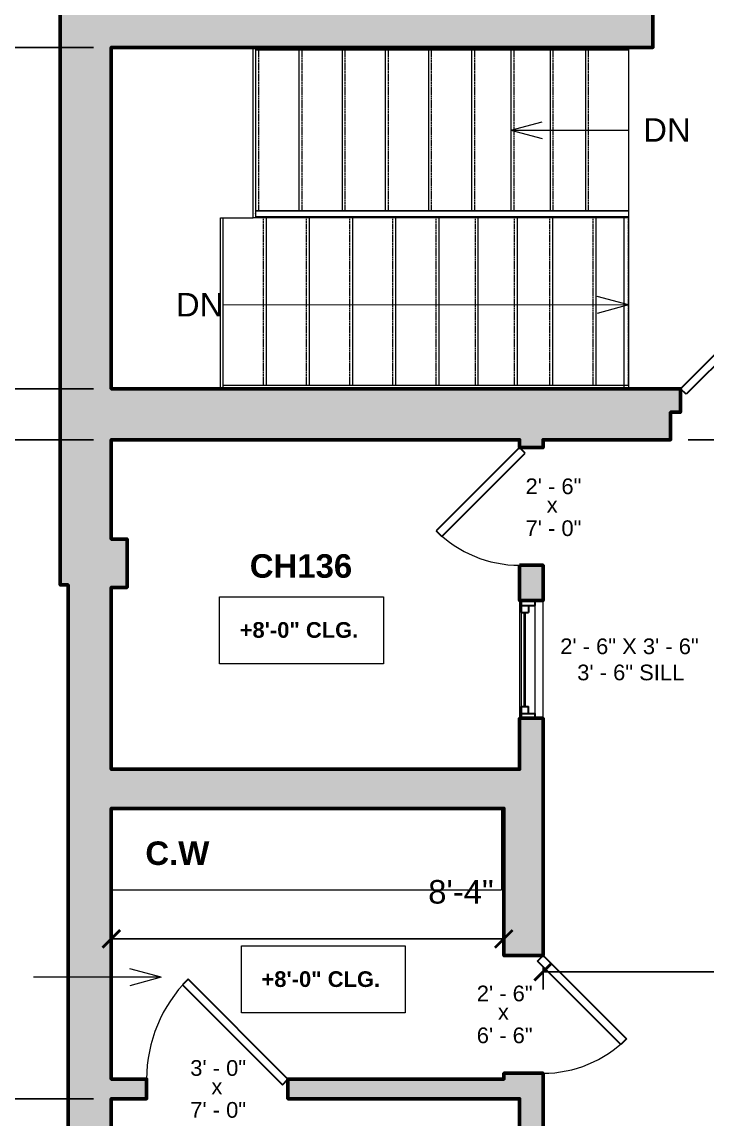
# Model space of a CAD drawing. Header units: inches. Extents: x -2078 to 106214, y -964 to 6385.
# Drawn here: x 21446.1 to 21620.6, y 4208.6 to 4488.3 of the extents above; entities that cross this region are included whole.
import ezdxf

# ---------------------------------------------------------------- set-up
doc = ezdxf.new("R2010")
doc.units = ezdxf.units.IN
doc.header["$MEASUREMENT"] = 0
doc.linetypes.add('Overhead 1_16_', pattern=[0.101562, 0.0625, -0.039062])
for name, color, linetype, lineweight in [('A-ANNO', 2, 'Continuous', 5), ('A-ANNO-DIMS', 1, 'Continuous', 9), ('A-CASE', 4, 'Continuous', 9), ('A-DETAIL-3', 40, 'Continuous', 15), ('A-DOOR', 1, 'Continuous', 18), ('A-FLOR', 6, 'Continuous', 18), ('A-GLAZ', 2, 'Continuous', 30), ('A-RAILING', 4, 'Continuous', 9), ('A-STRS', 4, 'Continuous', 9), ('A-WALL', 3, 'Continuous', 40), ('A-WINDOWS', 2, 'Continuous', 18)]:
    doc.layers.add(name, color=color, linetype=linetype, lineweight=lineweight)
doc.layers.add('A-HATCH', color=9, linetype='Continuous')
doc.styles.add('Arial', font='arial.ttf')
doc.styles.add('Arial_1', font='arial.ttf', dxfattribs={"height": 0.0625})
doc.styles.add('Arial_2', font='arial.ttf', dxfattribs={"height": 3})
doc.styles.add('Arial_B', font='arialbd.ttf', dxfattribs={"height": 4.5})
doc.styles.add('Arial_B_1', font='arialbd.ttf', dxfattribs={"height": 3})
doc.styles.add('JC', font='arial.ttf', dxfattribs={"height": 0.125})
doc.dimstyles.new('JC-DIMS', dxfattribs={"dimtxt": 0.125, "dimasz": 0.09375, "dimexe": 0.09375, "dimexo": 0.09375, "dimgap": 0.046875, "dimtad": 1, "dimdec": 1, "dimzin": 0, "dimdsep": 46, "dimlunit": 4, "dimtxsty": 'JC', "dimblk": 'ARCHTICK', "dimcen": 0.09, "dimclrd": 1, "dimclre": 1, "dimclrt": 256, "dimadec": 0, "dimazin": 0, "dimtfac": 1, "dimtdec": 1, "dimtofl": 0, "dimtmove": 1, "dimatfit": 3, "dimfxl": 1, "dimtolj": 1, "dimtzin": 0, "dimarcsym": 0})

# ---------------------------------------------------------------- blocks, each defined once
blk = doc.blocks.new('JC_DOUBLE DOOR - DOUBLE DOOR-1553921-2nd Floor Plan')
at = {"layer": 'A-DOOR', "lineweight": 30}
for p, q in [((-28.59, -1.59), (-30, -3)), ((-7.37, -22.8), (-28.59, -1.59)), ((7.37, -22.8), (28.59, -1.59)), ((28.59, -1.59), (30, -3)), ((-30, -3), (-8.79, -24.21)), ((30, -3), (8.79, -24.21)), ((-8.79, -24.21), (-7.37, -22.8)), ((8.79, -24.21), (7.37, -22.8))]:
    blk.add_line(p, q, dxfattribs=at)
at = {"layer": 'A-DOOR', "lineweight": 9}
for centre, start, end in [((-30, -3), 315, 0), ((30, -3), 180, 225)]:
    blk.add_arc(centre, 30, start, end, dxfattribs=at)
blk = doc.blocks.new('JC_DOOR_SINGLE PANEL - SINGLE DOOR-1553943-2nd Floor Plan')
at = {"layer": 'A-DOOR', "lineweight": 30}
for p, q in [((-6.21, 24.21), (-7.63, 22.8)), ((-7.63, 22.8), (13.59, 1.59)), ((15, 3), (-6.21, 24.21)), ((13.59, 1.59), (15, 3))]:
    blk.add_line(p, q, dxfattribs=at)
at = {"layer": 'A-DOOR', "lineweight": 9}
blk.add_arc((15, 3), 30, 135, 180, dxfattribs=at)
blk = doc.blocks.new('JC_DOOR_SINGLE PANEL - SINGLE DOOR-1667430-2nd Floor Plan')
at = {"layer": 'A-DOOR', "lineweight": 30}
for p, q in [((-7.63, -24.8), (13.59, -3.59)), ((15, -5), (-6.21, -26.21)), ((13.59, -3.59), (15, -5)), ((-6.21, -26.21), (-7.63, -24.8))]:
    blk.add_line(p, q, dxfattribs=at)
at = {"layer": 'A-DOOR', "lineweight": 9}
blk.add_arc((15, -5), 30, 180, 225, dxfattribs=at)
blk = doc.blocks.new('JC_WINDOW HUNG - HUNG WINDOW-1554338-2nd Floor Plan')
at = {"layer": 'A-GLAZ'}
for p, q in [((-15, 3), (-15, -3)), ((15, -3), (15, 3)), ((-15, 2.5), (-12, 2.5)), ((-13.75, 2.5), (-13.75, -1)), ((-13.75, 0.75), (-12, 0.75)), ((-12, 2.5), (-12, 0.75)), ((12, 2.5), (15, 2.5)), ((12, 2.5), (12, 0.75)), ((13.75, 0.75), (12, 0.75)), ((13.75, 2.5), (13.75, -1)), ((-15, -1), (-13.75, -1)), ((13.75, -1), (15, -1))]:
    blk.add_line(p, q, dxfattribs=at)
at = {"layer": 'A-GLAZ', "lineweight": 9}
for p, q in [((-12, 2.5), (12, 2.5)), ((-13.75, -1), (13.75, -1))]:
    blk.add_line(p, q, dxfattribs=at)
at = {"layer": 'A-GLAZ', "lineweight": 40}
blk.add_line((-12, 1.625), (12, 1.625), dxfattribs=at)
at = {"layer": 'A-WINDOWS'}
for p, q in [((15, 3), (-15, 3)), ((-15, -3), (15, -3))]:
    blk.add_line(p, q, dxfattribs=at)
blk = doc.blocks.new('Top Rail Type - Top Rail_Internal_-1590645-2nd Floor Plan')
at = {"layer": 'A-RAILING'}
blk.add_line((-794.74, 288.97), (-898.01, 288.97), dxfattribs=at)
at = {"layer": 'A-RAILING', "flags": 128}
blk.add_lwpolyline([(-898.01, 288.14), (-898.01, 288.22), (-898.01, 288.29)], dxfattribs=at)
blk = doc.blocks.new('Top Rail Type - Top Rail_Internal_-V5-2nd Floor Plan')
at = {"layer": 'A-RAILING'}
for p in [(-898.01, 288.11), (-794.74, 288.97)]:
    blk.add_line(p, (-898.01, 288.97), dxfattribs=at)
blk = doc.blocks.new('JC_DOOR_SINGLE PANEL - SINGLE DOOR-1525222-2nd Floor Plan')
at = {"layer": 'A-DOOR', "lineweight": 30}
for p, q in [((-7.46, 27.96), (-8.87, 26.54)), ((-8.87, 26.54), (16.59, 1.09)), ((18, 2.5), (-7.46, 27.96)), ((16.59, 1.09), (18, 2.5))]:
    blk.add_line(p, q, dxfattribs=at)
at = {"layer": 'A-DOOR', "lineweight": 9}
blk.add_arc((18, 2.5), 36, 135, 180, dxfattribs=at)
blk = doc.blocks.new('Casework 9 - Casework 1-1646555-2nd Floor Plan')
at = {"layer": 'A-CASE'}
for p in [(-819.28, -356.86), (-918.67, -377.61)]:
    blk.add_line(p, (-819.28, -377.61), dxfattribs=at)
blk = doc.blocks.new('Top Rail Type - Top Rail_Internal_-1646965-2nd Floor Plan')
at = {"layer": 'A-RAILING'}
for p, q in [((-794.74, 333.51), (-889.74, 333.51)), ((-889.74, 332.01), (-794.74, 332.01))]:
    blk.add_line(p, q, dxfattribs=at)
at = {"layer": 'A-RAILING', "flags": 128}
for points in [[(-889.74, 332.69), (-889.74, 332.76), (-889.74, 332.83)], [(-794.74, 332.83), (-794.74, 332.76), (-794.74, 332.69)]]:
    blk.add_lwpolyline(points, dxfattribs=at)
blk = doc.blocks.new('Top Rail Type - Top Rail_Internal_-V14-2nd Floor Plan')
at = {"layer": 'A-RAILING'}
for p, q in [((-889.74, 333.51), (-889.74, 332.01)), ((-889.74, 333.51), (-794.74, 333.51)), ((-794.74, 333.51), (-794.74, 332.01)), ((-889.74, 332.01), (-794.74, 332.01))]:
    blk.add_line(p, q, dxfattribs=at)
blk = doc.blocks.new('Top Rail Type - Top Rail_Internal_-1646976-2nd Floor Plan')
at = {"layer": 'A-RAILING'}
blk.add_line((-889.74, 374.51), (-794.74, 374.51), dxfattribs=at)
blk = doc.blocks.new('Top Rail Type - Top Rail_Internal_-V15-2nd Floor Plan')
at = {"layer": 'A-RAILING'}
for p, q in [((-889.74, 375.11), (-889.74, 374.51)), ((-794.74, 375.11), (-794.74, 374.51)), ((-889.74, 374.51), (-794.74, 374.51))]:
    blk.add_line(p, q, dxfattribs=at)
blk = doc.blocks.new('_ArchTick')
at = {"color": 0, "linetype": 'ByBlock', "const_width": 0.15}
blk.add_lwpolyline([(-0.5, -0.5), (0.5, 0.5)], dxfattribs=at)
blk = doc.blocks.new('*D869')
at = {"layer": 'A-ANNO-DIMS', "color": 1, "lineweight": -2, "transparency": 16777216}
for p, q in [((21464.38, 4563.74), (21314.94, 4563.74)), ((21319.44, 3781.74), (21319.44, 4563.74)), ((21464.38, 3781.74), (21314.94, 3781.74))]:
    blk.add_line(p, q, dxfattribs=at)
at = {"layer": 'Defpoints', "color": 0, "transparency": 16777216}
for p in [(21319.44, 4563.74), (21468.88, 4563.74), (21468.88, 3781.74)]:
    blk.add_point(p, dxfattribs=at)
at = {"layer": 'A-ANNO-DIMS', "color": 1, "lineweight": -2, "transparency": 16777216, "xscale": 4.5, "yscale": 4.5, "zscale": 4.5}
for p, rotation in [((21319.44, 4563.74), 90), ((21319.44, 3781.74), 270)]:
    blk.add_blockref('_ArchTick', p, dxfattribs=dict(at, rotation=rotation))
at = {"layer": 'A-ANNO-DIMS', "transparency": 16777216, "insert": (21314.13, 4172.74), "char_height": 6, "width": 0.4874, "attachment_point": 5, "rotation": 90, "style": 'JC'}
blk.add_mtext('\\A1;65\'-2"', dxfattribs=at)
blk = doc.blocks.new('*D881')
at = {"layer": 'A-ANNO-DIMS', "color": 1, "lineweight": -2, "transparency": 16777216}
for p, q in [((21464.38, 4573.74), (21283.38, 4573.74)), ((21287.88, 4573.74), (21287.88, 3715.74)), ((21685.38, 3715.74), (21283.38, 3715.74))]:
    blk.add_line(p, q, dxfattribs=at)
at = {"layer": 'Defpoints', "color": 0, "transparency": 16777216}
for p in [(21468.88, 4573.74), (21287.88, 3715.74), (21689.88, 3715.74)]:
    blk.add_point(p, dxfattribs=at)
at = {"layer": 'A-ANNO-DIMS', "color": 1, "lineweight": -2, "transparency": 16777216, "xscale": 4.5, "yscale": 4.5, "zscale": 4.5}
for p, rotation in [((21287.88, 4573.74), 90), ((21287.88, 3715.74), 270)]:
    blk.add_blockref('_ArchTick', p, dxfattribs=dict(at, rotation=rotation))
at = {"layer": 'A-ANNO-DIMS', "transparency": 16777216, "insert": (21282.57, 4144.74), "char_height": 6, "width": 0.4874, "attachment_point": 5, "rotation": 90, "style": 'JC'}
blk.add_mtext('\\A1;71\'-6"', dxfattribs=at)
blk = doc.blocks.new('*D883')
at = {"layer": 'A-ANNO-DIMS', "color": 1, "lineweight": -2, "transparency": 16777216}
for p, q in [((21464.38, 4481.74), (21341.31, 4481.74)), ((21345.81, 4394.74), (21345.81, 4481.74)), ((21464.38, 4394.74), (21341.31, 4394.74))]:
    blk.add_line(p, q, dxfattribs=at)
at = {"layer": 'Defpoints', "color": 0, "transparency": 16777216}
for p in [(21345.81, 4481.74), (21468.88, 4481.74), (21468.88, 4394.74)]:
    blk.add_point(p, dxfattribs=at)
at = {"layer": 'A-ANNO-DIMS', "color": 1, "lineweight": -2, "transparency": 16777216, "xscale": 4.5, "yscale": 4.5, "zscale": 4.5}
for p, rotation in [((21345.81, 4481.74), 90), ((21345.81, 4394.74), 270)]:
    blk.add_blockref('_ArchTick', p, dxfattribs=dict(at, rotation=rotation))
at = {"layer": 'A-ANNO-DIMS', "transparency": 16777216, "insert": (21340.5, 4438.24), "char_height": 6, "width": 0.4008, "attachment_point": 5, "rotation": 90, "style": 'JC'}
blk.add_mtext('\\A1;7\'-3"', dxfattribs=at)
blk = doc.blocks.new('*D905')
at = {"layer": 'A-ANNO-DIMS', "color": 1, "lineweight": -2, "transparency": 16777216}
for p, q in [((21464.38, 4381.74), (21341.31, 4381.74)), ((21345.81, 4138.74), (21345.81, 4381.74)), ((21464.38, 4138.74), (21341.31, 4138.74))]:
    blk.add_line(p, q, dxfattribs=at)
at = {"layer": 'Defpoints', "color": 0, "transparency": 16777216}
for p in [(21345.81, 4381.74), (21468.88, 4381.74), (21468.88, 4138.74)]:
    blk.add_point(p, dxfattribs=at)
at = {"layer": 'A-ANNO-DIMS', "color": 1, "lineweight": -2, "transparency": 16777216, "xscale": 4.5, "yscale": 4.5, "zscale": 4.5}
for p, rotation in [((21345.81, 4381.74), 90), ((21345.81, 4138.74), 270)]:
    blk.add_blockref('_ArchTick', p, dxfattribs=dict(at, rotation=rotation))
at = {"layer": 'A-ANNO-DIMS', "transparency": 16777216, "insert": (21340.5, 4260.24), "char_height": 6, "width": 0.4874, "attachment_point": 5, "rotation": 90, "style": 'JC'}
blk.add_mtext('\\A1;20\'-3"', dxfattribs=at)
blk = doc.blocks.new('*D929')
at = {"layer": 'A-ANNO-DIMS', "color": 1, "lineweight": -2, "transparency": 16777216}
for p, q in [((21615.88, 4381.74), (21665.49, 4381.74)), ((21660.99, 4381.74), (21660.99, 3889.74)), ((21662.15, 3889.74), (21656.49, 3889.74))]:
    blk.add_line(p, q, dxfattribs=at)
at = {"layer": 'Defpoints', "color": 0, "transparency": 16777216}
for p in [(21611.38, 4381.74), (21660.99, 3889.74), (21666.65, 3889.74)]:
    blk.add_point(p, dxfattribs=at)
at = {"layer": 'A-ANNO-DIMS', "color": 1, "lineweight": -2, "transparency": 16777216, "xscale": 4.5, "yscale": 4.5, "zscale": 4.5}
for p, rotation in [((21660.99, 4381.74), 90), ((21660.99, 3889.74), 270)]:
    blk.add_blockref('_ArchTick', p, dxfattribs=dict(at, rotation=rotation))
at = {"layer": 'A-ANNO-DIMS', "transparency": 16777216, "insert": (21655.73, 4135.74), "char_height": 6, "width": 0.4874, "attachment_point": 5, "rotation": 90, "style": 'JC'}
blk.add_mtext("\\A1;41'", dxfattribs=at)
blk = doc.blocks.new('*D953')
at = {"layer": 'A-ANNO-DIMS', "color": 1, "lineweight": -2, "transparency": 16777216}
for p, q in [((21578.88, 4247.28), (21578.88, 4241.62)), ((21578.88, 4246.12), (21909.88, 4246.12)), ((21909.88, 4247.28), (21909.88, 4241.62))]:
    blk.add_line(p, q, dxfattribs=at)
at = {"layer": 'Defpoints', "color": 0, "transparency": 16777216}
for p in [(21578.88, 4251.78), (21909.88, 4251.78), (21909.88, 4246.12)]:
    blk.add_point(p, dxfattribs=at)
at = {"layer": 'A-ANNO-DIMS', "color": 1, "lineweight": -2, "transparency": 16777216, "xscale": 4.5, "yscale": 4.5, "zscale": 4.5, "rotation": 180}
blk.add_blockref('_ArchTick', (21578.88, 4246.12), dxfattribs=at)
at = {"layer": 'A-ANNO-DIMS', "color": 1, "lineweight": -2, "transparency": 16777216, "xscale": 4.5, "yscale": 4.5, "zscale": 4.5}
blk.add_blockref('_ArchTick', (21909.88, 4246.12), dxfattribs=at)
at = {"layer": 'A-ANNO-DIMS', "transparency": 16777216, "insert": (21744.38, 4251.38), "char_height": 6, "width": 0.4874, "attachment_point": 5, "style": 'JC'}
blk.add_mtext('\\A1;27\'-7"', dxfattribs=at)
blk = doc.blocks.new('*D957')
at = {"layer": 'A-ANNO-DIMS', "color": 1, "lineweight": -2, "transparency": 16777216}
for p, q in [((21468.88, 4255.66), (21468.88, 4250)), ((21468.88, 4254.5), (21568.88, 4254.5)), ((21568.88, 4255.66), (21568.88, 4250))]:
    blk.add_line(p, q, dxfattribs=at)
at = {"layer": 'Defpoints', "color": 0, "transparency": 16777216}
for p in [(21468.88, 4260.16), (21568.88, 4260.16), (21568.88, 4254.5)]:
    blk.add_point(p, dxfattribs=at)
at = {"layer": 'A-ANNO-DIMS', "color": 1, "lineweight": -2, "transparency": 16777216, "xscale": 4.5, "yscale": 4.5, "zscale": 4.5, "rotation": 180}
blk.add_blockref('_ArchTick', (21468.88, 4254.5), dxfattribs=at)
at = {"layer": 'A-ANNO-DIMS', "color": 1, "lineweight": -2, "transparency": 16777216, "xscale": 4.5, "yscale": 4.5, "zscale": 4.5}
blk.add_blockref('_ArchTick', (21568.88, 4254.5), dxfattribs=at)
at = {"layer": 'A-ANNO-DIMS', "transparency": 16777216, "insert": (21549.61, 4269.5), "char_height": 6, "width": 0.4008, "attachment_point": 1, "line_spacing_factor": 0.941778, "style": 'JC'}
blk.add_mtext('\\A1;8\'-4"', dxfattribs=at)
blk = doc.blocks.new('*D1071')
at = {"layer": 'A-ANNO-DIMS', "color": 1, "lineweight": -2, "transparency": 16777216}
for p, q in [((21464.38, 4213.74), (21357.31, 4213.74)), ((21361.81, 4213.74), (21361.81, 4138.74)), ((21464.38, 4138.74), (21357.31, 4138.74))]:
    blk.add_line(p, q, dxfattribs=at)
at = {"layer": 'Defpoints', "color": 0, "transparency": 16777216}
for p in [(21468.88, 4213.74), (21361.81, 4138.74), (21468.88, 4138.74)]:
    blk.add_point(p, dxfattribs=at)
at = {"layer": 'A-ANNO-DIMS', "color": 1, "lineweight": -2, "transparency": 16777216, "xscale": 4.5, "yscale": 4.5, "zscale": 4.5}
for p, rotation in [((21361.81, 4213.74), 90), ((21361.81, 4138.74), 270)]:
    blk.add_blockref('_ArchTick', p, dxfattribs=dict(at, rotation=rotation))
at = {"layer": 'A-ANNO-DIMS', "transparency": 16777216, "insert": (21356.5, 4176.24), "char_height": 6, "width": 0.4008, "attachment_point": 5, "rotation": 90, "style": 'JC'}
blk.add_mtext('\\A1;6\'-3"', dxfattribs=at)
blk = doc.blocks.new('JC- existing door Tag_quad - JC- existing door Tag_quad-839775-2nd Floor Plan')
at = {"layer": 'A-ANNO', "insert": (-0.0234, 0.0378), "char_height": 0.0625, "width": 0.0505, "attachment_point": 1, "style": 'Arial_1', "bg_fill": 3, "box_fill_scale": 1.25, "bg_fill_color": 256, "bg_fill_true_color": 13158600, "bg_fill_transparency": 0}
blk.add_mtext('x', dxfattribs=at)

msp = doc.modelspace()

# ---------------------------------------------------------------- linework, layer by layer
at = {"layer": 'A-ANNO'}
for p, q in [((21570.68, 4460.648), (21578.68, 4462.792)), ((21570.655, 4460.642), (21600.655, 4460.642)), ((21570.68, 4460.648), (21578.68, 4458.505)), ((21600.655, 4416.098), (21592.655, 4418.241)), ((21600.631, 4416.091), (21497.381, 4416.098)), ((21600.655, 4416.098), (21592.655, 4413.954)), ((21481.567, 4244.697), (21473.567, 4246.84)), ((21481.567, 4244.697), (21450.001, 4244.697)), ((21481.567, 4244.697), (21473.567, 4242.553))]:
    msp.add_line(p, q, dxfattribs=at)
at = {"layer": 'A-ANNO', "color": 250}
msp.add_line((21450.001, 4244.697), (21449.043, 4244.697), dxfattribs=at)
at = {"layer": 'A-ANNO', "flags": 128}
for points in [[(21496.466, 4341.707), (21538.202, 4341.707), (21538.202, 4324.639), (21496.466, 4324.639)], [(21502.021, 4252.694), (21543.757, 4252.694), (21543.757, 4235.625), (21502.021, 4235.625)]]:
    msp.add_lwpolyline(points, close=True, dxfattribs=at)
at = {"layer": 'A-DETAIL-3', "lineweight": 9}
msp.add_line((21599.417, 4438.392), (21599.417, 4394.741), dxfattribs=at)
at = {"layer": 'A-FLOR'}
for p, q in [((21600.655, 4481.142), (21600.655, 4440.142)), ((21600.655, 4438.642), (21600.655, 4394.741))]:
    msp.add_line(p, q, dxfattribs=at)
at = {"layer": 'A-STRS'}
for p, q in [((21504.982, 4438.348), (21504.982, 4481.741)), ((21505.655, 4481.142), (21505.655, 4440.142)), ((21516.655, 4481.142), (21516.655, 4440.142)), ((21527.655, 4481.142), (21527.655, 4440.142)), ((21538.655, 4481.142), (21538.655, 4440.142)), ((21549.655, 4481.142), (21549.655, 4440.142)), ((21560.655, 4481.142), (21560.655, 4440.142)), ((21570.655, 4481.142), (21570.655, 4440.142)), ((21580.655, 4481.142), (21580.655, 4440.142)), ((21589.655, 4481.142), (21589.655, 4440.142)), ((21600.655, 4481.142), (21600.655, 4440.142)), ((21505.655, 4438.642), (21505.655, 4438.392)), ((21516.655, 4438.642), (21516.655, 4438.392)), ((21527.655, 4438.642), (21527.655, 4438.392)), ((21538.655, 4438.642), (21538.655, 4438.392)), ((21549.655, 4438.642), (21549.655, 4438.392)), ((21560.655, 4438.642), (21560.655, 4438.392)), ((21570.655, 4438.642), (21570.655, 4438.392)), ((21580.655, 4438.642), (21580.655, 4438.392)), ((21589.655, 4438.642), (21589.655, 4438.392)), ((21600.655, 4438.642), (21600.655, 4438.392)), ((21496.708, 4394.741), (21496.708, 4438.348)), ((21496.708, 4438.348), (21504.982, 4438.348)), ((21497.381, 4395.598), (21497.381, 4438.348)), ((21508.381, 4438.348), (21504.982, 4438.348)), ((21505.655, 4438.392), (21516.655, 4438.392)), ((21519.381, 4438.348), (21508.381, 4438.348)), ((21508.381, 4395.598), (21508.381, 4438.348)), ((21516.655, 4438.392), (21527.655, 4438.392)), ((21530.381, 4438.348), (21519.381, 4438.348)), ((21519.381, 4395.598), (21519.381, 4438.348)), ((21527.655, 4438.392), (21538.655, 4438.392)), ((21541.381, 4438.348), (21530.381, 4438.348)), ((21530.381, 4395.598), (21530.381, 4438.348)), ((21538.655, 4438.392), (21549.655, 4438.392)), ((21552.381, 4438.348), (21541.381, 4438.348)), ((21541.381, 4395.598), (21541.381, 4438.348)), ((21549.655, 4438.392), (21560.655, 4438.392)), ((21562.381, 4438.348), (21552.381, 4438.348)), ((21552.381, 4395.598), (21552.381, 4438.348)), ((21560.655, 4438.392), (21570.655, 4438.392)), ((21572.381, 4438.348), (21562.381, 4438.348)), ((21562.381, 4395.598), (21562.381, 4438.348)), ((21570.655, 4438.392), (21580.655, 4438.392)), ((21581.381, 4438.348), (21572.381, 4438.348)), ((21572.381, 4395.598), (21572.381, 4438.348)), ((21580.655, 4438.392), (21589.655, 4438.392)), ((21592.381, 4438.348), (21581.381, 4438.348)), ((21581.381, 4395.598), (21581.381, 4438.348)), ((21589.655, 4438.392), (21600.655, 4438.392)), ((21600.655, 4438.348), (21592.381, 4438.348)), ((21592.381, 4395.598), (21592.381, 4438.348))]:
    msp.add_line(p, q, dxfattribs=at)
at = {"layer": 'A-STRS', "linetype": 'Overhead 1_16_'}
for p, q in [((21506.405, 4481.142), (21506.405, 4440.142)), ((21517.405, 4481.142), (21517.405, 4440.142)), ((21528.405, 4481.142), (21528.405, 4440.142)), ((21539.405, 4481.142), (21539.405, 4440.142)), ((21550.405, 4481.142), (21550.405, 4440.142)), ((21561.405, 4481.142), (21561.405, 4440.142)), ((21571.405, 4481.142), (21571.405, 4440.142)), ((21581.405, 4481.142), (21581.405, 4440.142)), ((21590.405, 4481.142), (21590.405, 4440.142)), ((21506.405, 4438.642), (21506.405, 4438.392)), ((21517.405, 4438.642), (21517.405, 4438.392)), ((21528.405, 4438.642), (21528.405, 4438.392)), ((21539.405, 4438.642), (21539.405, 4438.392)), ((21550.405, 4438.642), (21550.405, 4438.392)), ((21561.405, 4438.642), (21561.405, 4438.392)), ((21571.405, 4438.642), (21571.405, 4438.392)), ((21581.405, 4438.642), (21581.405, 4438.392)), ((21590.405, 4438.642), (21590.405, 4438.392)), ((21507.631, 4395.598), (21507.631, 4438.348)), ((21518.631, 4395.598), (21518.631, 4438.348)), ((21529.631, 4395.598), (21529.631, 4438.348)), ((21540.631, 4395.598), (21540.631, 4438.348)), ((21551.631, 4395.598), (21551.631, 4438.348)), ((21561.631, 4395.598), (21561.631, 4438.348)), ((21571.631, 4395.598), (21571.631, 4438.348)), ((21580.631, 4395.598), (21580.631, 4438.348)), ((21591.631, 4395.598), (21591.631, 4438.348)), ((21600.631, 4395.598), (21600.631, 4438.348))]:
    msp.add_line(p, q, dxfattribs=at)
at = {"layer": 'A-WALL', "lineweight": 60}
msp.add_lwpolyline([(21572.881, 4349.741), (21578.881, 4349.741), (21578.881, 4340.741), (21572.881, 4340.741)], close=True, dxfattribs=at)
msp.add_lwpolyline([(21578.881, 4092.741), (21578.881, 4220.241), (21568.881, 4220.241), (21568.881, 4218.741), (21513.881, 4218.741), (21513.881, 4213.741), (21572.881, 4213.741), (21572.881, 4138.741)], dxfattribs=at)

# ---------------------------------------------------------------- block references
at = {"layer": 'A-CASE'}
msp.add_blockref('Casework 9 - Casework 1-1646555-2nd Floor Plan', (22387.552, 4644.597), dxfattribs=at)
at = {"layer": 'A-DOOR'}
for name, p, rotation in [('JC_DOUBLE DOOR - DOUBLE DOOR-1553921-2nd Floor Plan', (21643.881, 4391.741), 180), ('JC_DOOR_SINGLE PANEL - SINGLE DOOR-1553943-2nd Floor Plan', (21575.881, 4364.741), 89.99999999999993), ('JC_DOOR_SINGLE PANEL - SINGLE DOOR-1667430-2nd Floor Plan', (21573.881, 4235.241), 89.99999999999993)]:
    msp.add_blockref(name, p, dxfattribs=dict(at, rotation=rotation))
msp.add_blockref('JC_DOOR_SINGLE PANEL - SINGLE DOOR-1525222-2nd Floor Plan', (21495.881, 4216.241), dxfattribs=at)
at = {"layer": 'A-RAILING'}
for name in ['Top Rail Type - Top Rail_Internal_-V15-2nd Floor Plan', 'Top Rail Type - Top Rail_Internal_-1646976-2nd Floor Plan', 'Top Rail Type - Top Rail_Internal_-1646965-2nd Floor Plan', 'Top Rail Type - Top Rail_Internal_-V14-2nd Floor Plan', 'Top Rail Type - Top Rail_Internal_-1590645-2nd Floor Plan', 'Top Rail Type - Top Rail_Internal_-V5-2nd Floor Plan']:
    msp.add_blockref(name, (22395.391, 4106.63), dxfattribs=at)
at = {"layer": 'A-WINDOWS', "rotation": 89.99999999999993}
msp.add_blockref('JC_WINDOW HUNG - HUNG WINDOW-1554338-2nd Floor Plan', (21575.881, 4325.741), dxfattribs=at)

# ---------------------------------------------------------------- texts
at = {"layer": 'A-ANNO', "char_height": 6, "width": 14.46571, "attachment_point": 1, "line_spacing_factor": 0.941778, "style": 'Arial'}
for insert in [(21604.376, 4463.722), (21485.326, 4419.178)]:
    msp.add_mtext('DN', dxfattribs=dict(at, insert=insert))
at = {"layer": 'A-ANNO', "attachment_point": 1}
for s, insert, char_height, width, style in [('CH136', (21504.154, 4352.569), 6, 53.95075, 'Arial_B'), ('+8\'-0" CLG.', (21501.586, 4335.254), 4, 37.976, 'Arial_B_1'), ('2\' - 6" X 3\' - 6"', (21583.241, 4331.085), 4, 44.642, 'Arial_2'), ('3\' - 6" SILL', (21587.574, 4324.419), 4, 34.138, 'Arial_2'), ('C.W', (21477.559, 4279.34), 6, 19.796, 'Arial_B'), ('+8\'-0" CLG.', (21507.141, 4246.24), 4, 37.976, 'Arial_B_1')]:
    msp.add_mtext(s, dxfattribs=dict(at, insert=insert, char_height=char_height, width=width, style=style))

# ---------------------------------------------------------------- dimensions: what is measured, and where the dimension line sits
at = {"layer": 'A-ANNO-DIMS'}
for base, p1, p2, picture, middle in [((21287.883, 3715.741), (21468.881, 4573.741), (21689.881, 3715.741), '*D881', (21282.569, 4144.741)), ((21319.44, 4563.741), (21468.881, 3781.741), (21468.881, 4563.741), '*D869', (21314.127, 4172.741)), ((21345.812, 4481.741), (21468.881, 4394.741), (21468.881, 4481.741), '*D883', (21340.496, 4438.241)), ((21345.812, 4381.741), (21468.881, 4138.741), (21468.881, 4381.741), '*D905', (21340.496, 4260.241)), ((21660.993, 3889.741), (21611.375, 4381.741), (21666.65, 3889.741), '*D929', (21655.731, 4135.741)), ((21361.812, 4138.741), (21468.881, 4213.741), (21468.881, 4138.741), '*D1071', (21356.496, 4176.241))]:
    dim = msp.add_linear_dim(base=base, p1=p1, p2=p2, angle=90, dimstyle='JC-DIMS', dxfattribs=at)
    dim.commit()
    dim.dimension.update_dxf_attribs({"geometry": picture, "text_midpoint": middle})
dim = msp.add_linear_dim(base=(21568.881, 4254.502), p1=(21468.881, 4260.159), p2=(21568.881, 4260.159), dimstyle='JC-DIMS', dxfattribs=at)
dim.commit()
dim.dimension.update_dxf_attribs({"geometry": '*D957', "text_midpoint": (21557.592, 4259.249), "dimtype": 160})
dim = msp.add_linear_dim(base=(21909.881, 4246.122), p1=(21578.881, 4251.778), p2=(21909.881, 4251.778), dimstyle='JC-DIMS', dxfattribs=at)
dim.commit()
dim.dimension.update_dxf_attribs({"geometry": '*D953', "text_midpoint": (21744.381, 4251.384)})

# ---------------------------------------------------------------- next in the draw order: block references
at = {"layer": 'A-ANNO', "xscale": 64, "yscale": 64, "zscale": 64}
for p in [(21581.298, 4364.741), (21568.87, 4235.45), (21495.881, 4216.45)]:
    msp.add_blockref('JC- existing door Tag_quad - JC- existing door Tag_quad-839775-2nd Floor Plan', p, dxfattribs=at)

# ---------------------------------------------------------------- next in the draw order: hatches: boundary and pattern name
at = {"layer": 'A-HATCH'}
h = msp.add_hatch(color=256, dxfattribs=at)
h.dxf.hatch_style = 1
h.paths.add_polyline_path([(21846.881, 4615.741), (21833.881, 4615.741), (21833.881, 4573.741), (21606.881, 4573.741), (21606.881, 4615.848), (21593.881, 4615.848), (21593.881, 4573.741), (21468.881, 4573.741), (21468.881, 4615.741), (21455.881, 4615.741), (21455.881, 4344.741), (21457.881, 4344.741), (21457.881, 3948.741), (21456.881, 3948.741), (21456.881, 3872.241), (21468.881, 3872.241), (21468.881, 3877.741), (21482.881, 3877.741), (21482.881, 3846.741), (21492.881, 3846.741), (21492.881, 3882.741), (21578.881, 3882.741), (21578.881, 3913.741), (21573.881, 3913.741), (21573.881, 3888.741), (21482.881, 3888.741), (21482.881, 3890.741), (21468.881, 3890.741), (21468.881, 3948.741), (21573.881, 3948.741), (21573.881, 3945.741), (21578.881, 3945.741), (21578.881, 4056.741), (21572.881, 4056.741), (21572.881, 4056.053), (21572.881, 3954.741), (21467.881, 3954.741), (21467.881, 4132.741), (21572.881, 4132.741), (21572.881, 4092.741), (21578.881, 4092.741), (21578.881, 4220.241), (21568.881, 4220.241), (21568.881, 4218.741), (21513.881, 4218.741), (21513.881, 4213.741), (21572.881, 4213.741), (21572.881, 4138.741), (21468.881, 4138.741), (21468.881, 4213.741), (21477.881, 4213.741), (21477.881, 4218.741), (21468.881, 4218.741), (21468.881, 4287.741), (21568.881, 4287.741), (21568.881, 4250.241), (21578.881, 4250.241), (21578.881, 4310.741), (21572.881, 4310.741), (21572.881, 4297.741), (21468.881, 4297.741), (21468.881, 4344.103), (21472.923, 4344.103), (21472.923, 4356.404), (21468.881, 4356.404), (21468.881, 4381.741), (21572.881, 4381.741), (21572.881, 4379.741), (21578.881, 4379.741), (21578.881, 4381.741), (21611.375, 4381.741), (21611.375, 4388.741), (21613.881, 4388.741), (21613.881, 4394.741), (21468.881, 4394.741), (21468.881, 4481.741), (21606.881, 4481.741), (21606.881, 4501.741), (21586.881, 4501.741), (21586.881, 4491.741), (21468.881, 4491.741), (21468.881, 4563.741), (21586.881, 4563.741), (21586.881, 4545.741), (21606.881, 4545.741), (21606.881, 4563.741), (21675.881, 4563.741), (21675.881, 4539.991), (21681.881, 4539.991), (21681.881, 4563.741), (21778.881, 4563.741), (21778.881, 4535.741), (21784.881, 4535.741), (21784.881, 4554.515), (21833.881, 4554.515), (21833.881, 4480.741), (21784.881, 4480.741), (21784.881, 4507.741), (21778.881, 4507.741), (21778.881, 4480.741), (21681.881, 4480.741), (21681.881, 4507.991), (21675.881, 4507.991), (21675.881, 4459.241), (21681.881, 4459.241), (21681.881, 4470.741), (21778.881, 4470.741), (21778.881, 4459.741), (21784.881, 4459.741), (21784.881, 4470.741), (21833.881, 4470.741), (21833.881, 4397.741), (21784.881, 4397.741), (21784.881, 4431.741), (21778.881, 4431.741), (21778.881, 4427.741), (21744.283, 4427.741), (21744.283, 4397.741), (21681.881, 4397.741), (21681.881, 4427.241), (21675.881, 4427.241), (21675.881, 4397.741), (21674.761, 4397.741), (21674.761, 4394.741), (21673.881, 4394.741), (21673.881, 4388.741), (21674.761, 4388.741), (21674.761, 4381.741), (21847.381, 4381.741), (21847.381, 4387.741), (21846.881, 4387.741)])
h.paths.add_polyline_path([(21850.031, 4290.741), (21650.031, 4290.741), (21650.031, 4284.741), (21850.031, 4284.741)])
h.paths.add_polyline_path([(21578.881, 4349.741), (21572.881, 4349.741), (21572.881, 4340.741), (21578.881, 4340.741)], flags=17)
h.paths.add_polyline_path([(22197.881, 4567.741), (22189.881, 4567.741), (22189.881, 4441.741), (21886.881, 4441.741), (21886.881, 4387.741), (21883.381, 4387.741), (21883.381, 4381.741), (21916.381, 4381.741), (21916.381, 4387.741), (21892.881, 4387.741), (21892.881, 4427.741), (21968.881, 4427.741), (21968.881, 4387.741), (21948.381, 4387.741), (21948.381, 4381.741), (21974.881, 4381.741), (21974.881, 4427.741), (22189.881, 4427.741), (22189.881, 4370.741), (22197.881, 4370.741), (22197.881, 4401.741), (22237.96, 4401.741), (22237.96, 4406.741), (22197.881, 4406.741)])
h.paths.add_polyline_path([(21917.881, 4340.478), (21909.881, 4340.478), (21909.881, 4142.049), (21917.881, 4142.049)])
h.paths.add_polyline_path([(22002.631, 4100.741), (21908.277, 4100.741), (21810.277, 4100.741), (21810.277, 4093.741), (21809.381, 4093.741), (21809.381, 4090.741), (21908.277, 4090.741), (21908.277, 4093.741), (21992.881, 4093.741), (21992.881, 4064.741), (22000.881, 4064.741), (22000.881, 4093.741), (22002.631, 4093.741)])

# ---------------------------------------------------------------- next in the draw order: linework, layer by layer
at = {"layer": 'A-WALL', "lineweight": 60}
for points in [[(21846.881, 4615.741), (21833.881, 4615.741), (21833.881, 4573.741), (21606.881, 4573.741), (21606.881, 4615.848), (21593.881, 4615.848), (21593.881, 4573.741), (21468.881, 4573.741), (21468.881, 4615.741), (21455.881, 4615.741), (21455.881, 4344.741), (21457.881, 4344.741), (21457.881, 3948.741)], [(21468.881, 4138.741), (21468.881, 4213.741), (21477.881, 4213.741), (21477.881, 4218.741), (21468.881, 4218.741), (21468.881, 4287.741), (21568.881, 4287.741), (21568.881, 4250.241), (21578.881, 4250.241), (21578.881, 4310.741), (21572.881, 4310.741), (21572.881, 4297.741), (21468.881, 4297.741), (21468.881, 4344.103), (21472.923, 4344.103), (21472.923, 4356.404), (21468.881, 4356.404), (21468.881, 4381.741), (21572.881, 4381.741), (21572.881, 4379.741), (21578.881, 4379.741), (21578.881, 4381.741), (21611.375, 4381.741), (21611.375, 4388.741), (21613.881, 4388.741), (21613.881, 4394.741), (21468.881, 4394.741), (21468.881, 4481.741), (21606.881, 4481.741), (21606.881, 4501.741)]]:
    msp.add_lwpolyline(points, dxfattribs=at)

# ---------------------------------------------------------------- next in the draw order: texts
at = {"layer": 'A-ANNO', "char_height": 4, "width": 17.978, "attachment_point": 1, "style": 'Arial_2'}
for s, insert in [('2\' - 6"', (21574.412, 4371.879)), ('7\' - 0"', (21574.412, 4361.197)), ('2\' - 6"', (21561.984, 4242.587)), ('6\' - 6"', (21561.984, 4231.906)), ('3\' - 0"', (21488.996, 4223.587)), ('7\' - 0"', (21488.996, 4212.906))]:
    msp.add_mtext(s, dxfattribs=dict(at, insert=insert))

doc.saveas('drawing.dxf')
